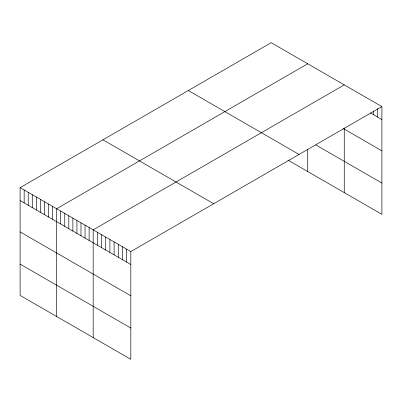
<?xml version="1.0" encoding="UTF-8"?>
<svg xmlns="http://www.w3.org/2000/svg" width="402" height="402" viewBox="0 0 402 402"><rect width="100%" height="100%" fill="white"/><g stroke="black" fill="none" stroke-linecap="round" stroke-linejoin="round"><path stroke-width="0.6" d="M20.1 187.644L130.816 251.567L130.816 359.318L20.1 295.395L20.1 187.644L271.184 42.682L381.9 106.605L381.9 214.356L287.932 160.102M307.721 63.777L56.637 208.738L56.637 316.49M344.258 84.872L93.174 229.833L93.174 337.585M130.816 251.567L381.9 106.605M370.398 112.907L381.9 119.55M343.243 128.514L381.9 150.835M315.841 144.931L381.9 183.066M188.327 90.52L299.043 154.443M102.957 139.806L213.673 203.729M20.1 200.588L130.816 264.511M20.1 231.879L130.816 295.797M20.1 264.109L130.816 328.032M377.719 108.505L377.719 117.133M373.533 111.017L373.533 114.721M344.258 127.982L344.258 192.623M307.721 149.182L307.721 171.528M126.63 249.15L126.63 262.094M122.449 246.738L122.449 259.682M118.268 244.321L118.268 257.265M114.083 241.909L114.083 254.853M109.902 239.491L109.902 252.436M105.721 237.079L105.721 250.024M101.535 234.662L101.535 247.607M97.354 232.25L97.354 245.195M89.113 227.492L89.113 240.436M85.053 225.145L85.053 238.09M80.993 222.803L80.993 235.748M76.933 220.457L76.933 233.401M72.873 218.115L72.873 231.06M68.812 215.768L68.812 228.713M64.757 213.427L64.757 226.371M60.697 211.085L60.697 224.03M52.577 206.397L52.577 219.341M48.516 204.05L48.516 216.995M44.456 201.709L44.456 214.653M40.396 199.367L40.396 212.311M36.336 197.02L36.336 209.965M32.281 194.679L32.281 207.623M28.22 192.332L28.22 205.276M24.16 189.99L24.16 202.935"/></g></svg>
